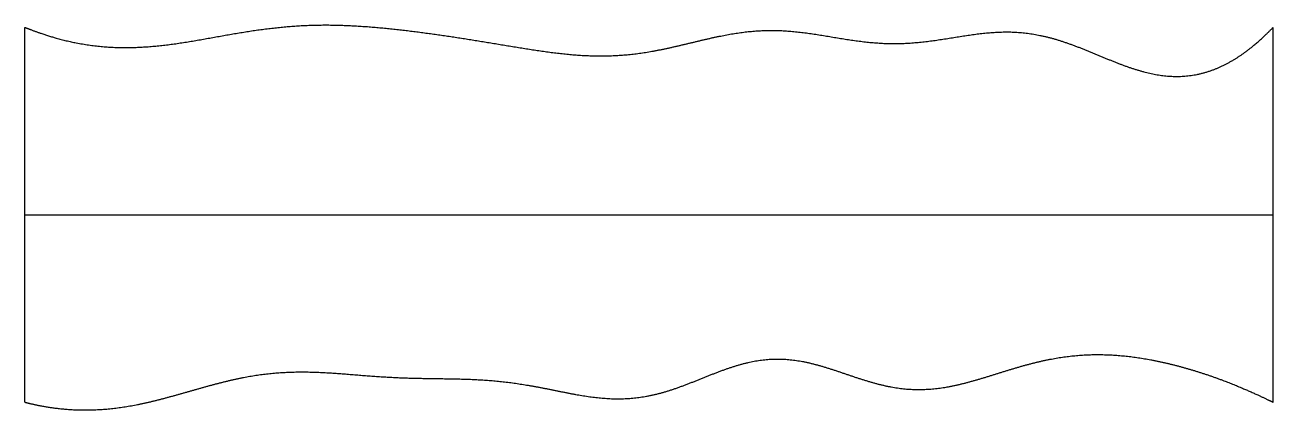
# Model space of a CAD drawing. Header units: millimetres. Extents: x 0 to 10, y -0.1 to 3.
import ezdxf

# ---------------------------------------------------------------- set-up
doc = ezdxf.new("R2010")
doc.units = ezdxf.units.MM
doc.layers.get('0').update_dxf_attribs({"linetype": 'CONTINUOUS'})

msp = doc.modelspace()

# ---------------------------------------------------------------- linework, layer by layer
for points in [[(0, 3), (0.04, 2.984), (0.121, 2.953), (0.241, 2.913), (0.401, 2.873), (0.602, 2.843), (0.802, 2.834), (1.002, 2.843), (1.202, 2.866), (1.402, 2.9), (1.603, 2.937), (1.803, 2.972), (2.005, 2.999), (2.206, 3.016), (2.408, 3.022), (2.609, 3.016), (2.811, 3.002), (3.012, 2.981), (3.212, 2.956), (3.413, 2.927), (3.613, 2.896), (3.813, 2.862), (4.014, 2.829), (4.215, 2.798), (4.417, 2.776), (4.618, 2.767), (4.82, 2.776), (5.021, 2.804), (5.222, 2.848), (5.422, 2.898), (5.622, 2.944), (5.822, 2.974), (6.022, 2.981), (6.222, 2.964), (6.423, 2.931), (6.624, 2.896), (6.825, 2.87), (7.027, 2.866), (7.229, 2.884), (7.43, 2.917), (7.632, 2.951), (7.832, 2.97), (8.032, 2.961), (8.231, 2.919), (8.429, 2.85), (8.626, 2.766), (8.822, 2.684), (9.019, 2.623), (9.215, 2.596), (9.411, 2.615), (9.607, 2.685), (9.764, 2.783), (9.882, 2.882), (9.961, 2.959), (10, 3)], [(0, 0), (0, 0.12), (0, 0.36), (0, 0.72), (0, 1.2), (0, 1.8), (0, 2.28), (0, 2.64), (0, 2.88), (0, 3)], [(10, 0), (10, 0.12), (10, 0.36), (10, 0.72), (10, 1.2), (10, 1.8), (10, 2.28), (10, 2.64), (10, 2.88), (10, 3)], [(0, 1.5), (0.4, 1.5), (1.2, 1.5), (2.4, 1.5), (4, 1.5), (6, 1.5), (7.6, 1.5), (8.8, 1.5), (9.6, 1.5), (10, 1.5)], [(0, 0), (0.041, -0.011), (0.122, -0.029), (0.244, -0.051), (0.406, -0.066), (0.607, -0.063), (0.808, -0.04), (1.007, 0.001), (1.206, 0.055), (1.405, 0.113), (1.604, 0.168), (1.803, 0.212), (2.003, 0.238), (2.204, 0.246), (2.405, 0.239), (2.607, 0.223), (2.809, 0.206), (3.01, 0.194), (3.212, 0.19), (3.413, 0.188), (3.614, 0.184), (3.815, 0.169), (4.017, 0.141), (4.219, 0.101), (4.42, 0.058), (4.622, 0.027), (4.823, 0.021), (5.022, 0.048), (5.221, 0.108), (5.419, 0.189), (5.617, 0.27), (5.814, 0.331), (6.012, 0.356), (6.211, 0.338), (6.41, 0.285), (6.609, 0.214), (6.809, 0.147), (7.009, 0.103), (7.208, 0.094), (7.408, 0.119), (7.608, 0.171), (7.808, 0.235), (8.009, 0.298), (8.211, 0.348), (8.412, 0.378), (8.614, 0.386), (8.816, 0.374), (9.016, 0.344), (9.216, 0.299), (9.414, 0.242), (9.611, 0.173), (9.767, 0.109), (9.884, 0.056), (9.961, 0.019), (10, 0)]]:
    msp.add_open_spline(points, degree=5)

doc.saveas('drawing.dxf')
